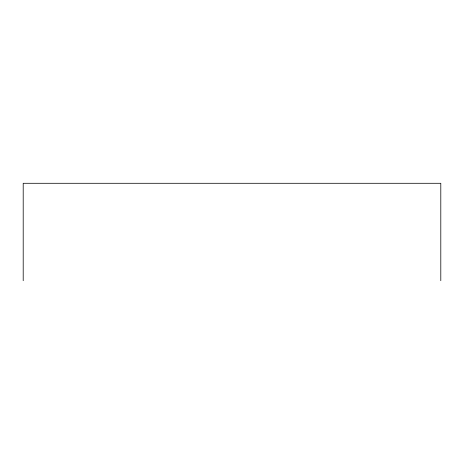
<?xml version="1.0" encoding="UTF-8"?>
<svg xmlns="http://www.w3.org/2000/svg" width="464" height="464" viewBox="0 0 464 464"><rect width="100%" height="100%" fill="white"/><g stroke="black" fill="none" stroke-linecap="round" stroke-linejoin="round"><path stroke-width="0.7" d="M440.8 280.708L440.8 183.292L23.2 183.292L23.2 280.708"/></g></svg>
